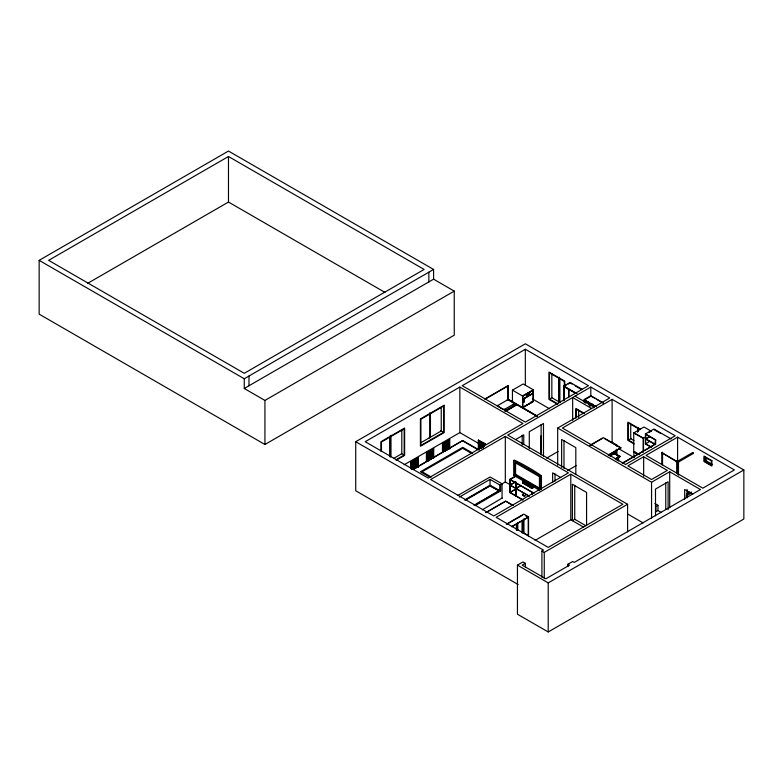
<?xml version="1.0" encoding="UTF-8"?>
<svg xmlns="http://www.w3.org/2000/svg" width="783" height="783" viewBox="0 0 783 783"><rect width="100%" height="100%" fill="white"/><g stroke="black" fill="none" stroke-linecap="round" stroke-linejoin="round"><path stroke-width="1.17" d="M655.058 444.343L655.655 439.821L645.427 433.919L645.427 443.941L651.515 447.455M428.595 460.443L428.448 460.825M428.575 460.776L428.595 460.247M678.284 462.127L678.284 461.344L677.716 461.52M677.315 461.627L661.987 452.77L676.933 461.911M497.655 405.516L499.671 407.463M444.499 451.409L449.834 448.522M678.372 462.097L693.249 453.514L693.249 452.868L692.691 452.545L677.814 461.138M692.691 452.545L693.249 453.514M482.299 509.821L502.099 498.057M522.809 481.839L523.524 481.251L532.959 486.703L532.959 487.975L531.716 488.259L522.809 483.111L522.809 481.839L531.716 486.977L532.959 486.703M522.809 483.111L523.524 482.534M532.068 485.969L532.518 487.917L531.774 488.083L523.132 483.091L524.033 483.013M502.06 498.409L502.06 483.786L490.119 476.984L458.006 495.345M616.691 446.036L617.131 445.224L611.552 442.004L611.552 442.561M616.25 458.926L619.94 456.235L614.361 453.014L610.564 455.207M39.15 260.348L228.479 151.041L433.586 269.45L433.586 279.179L244.257 388.485L244.257 378.757L39.15 260.348L39.15 314.14L264.928 444.49L454.248 335.183L454.248 291.119L433.586 279.179M228.479 156.502L48.615 260.348L244.257 373.295L424.112 269.45L228.479 156.502L228.479 202.043L384.991 292.411M87.765 283.289L228.479 202.043M244.257 378.757L433.586 269.45M244.257 388.485L264.928 400.426L454.248 291.119M518.16 584.558L355.727 490.775L355.727 441.71L525.334 343.796L743.85 469.947L743.85 519.012L548.208 631.959L517.446 614.205L517.446 565.14L522.966 561.949L525.334 563.32L525.334 566.912M459.856 387.056L365.191 441.71L428.301 478.149L522.966 423.495L459.856 387.056L459.856 432.608L404.116 464.789M525.334 349.257L462.224 385.696L525.334 422.125L588.444 385.696L525.334 349.257L525.334 385.216M484.834 399.056L507.981 385.696L508.226 399.32L537.353 416.135M485.245 399.105L508.226 385.843M393.536 458.505L401.796 453.739L401.796 429.887M420.588 442.884L441.24 430.963L441.24 407.111M430.435 437.482L429.329 437.57L430.435 437.482L430.435 413.63M512.444 401.826L512.444 390.149L523.191 383.954L533.301 389.787L533.301 401.464L522.555 407.669L522.555 395.992L533.301 389.787M395.904 459.875L404.165 455.099L404.165 428.869L381.448 441.984L381.448 451.527M443.609 432.333L420.892 445.449L420.892 419.218L443.609 406.093L443.609 432.333L440.77 430.689M396.404 460.13L404.635 455.373L404.635 428.047L380.969 441.71L380.969 451.214M508.226 399.32L537.109 416.282M497.43 405.721L507.981 399.633L536.619 416.067M522.76 396.11L533.223 390.208L522.76 396.11L522.76 399.115M426.412 461.06L426.412 452.427L433.713 448.61L433.713 456.714L426.755 460.727L426.755 452.623L433.713 448.61M410.791 468.156L410.791 461.676L418.093 457.859L418.093 465.973L412.132 469.409M442.464 452.065L442.464 443.432L449.755 439.615L449.755 447.719L442.806 451.742L442.806 443.628L449.755 439.615M526.734 394.975L527.037 394.808A2.535 1.458 0 0 0 529.2 393.555L529.435 393.712A2.261 1.302 0 0 1 526.734 395.268L526.734 394.975A2.261 1.302 0 0 0 529.435 393.418M410.791 461.676L418.093 457.859M427.097 452.799L428.184 452.564L428.184 459.141L427.44 459.562L427.097 452.799L428.184 452.564M428.761 451.84L429.896 451.576L429.896 458.153L429.104 458.603L428.761 451.84L429.896 451.576M430.405 450.891L431.511 450.646L431.511 457.213L430.748 457.654L430.405 450.891L431.511 450.646M431.971 449.98L433.028 449.775L433.028 456.342L432.314 456.753L431.971 449.98L433.028 449.775M526.734 395.268L527.037 395.092A2.535 1.458 0 0 0 529.2 393.849L529.435 393.712M411.476 462.048L412.563 461.823L412.563 468.391L411.819 468.821L411.476 462.048L412.563 461.823M413.14 461.089L414.276 460.835L414.276 467.402L413.483 467.862L413.14 461.089L414.276 460.835M414.794 460.14L415.89 459.905L415.89 466.472L415.137 466.913L414.794 460.14L415.89 459.905M416.35 459.239L417.408 459.024L417.408 465.601L416.693 466.012L416.35 459.239L417.408 459.024M443.149 443.804L444.225 443.579L444.225 450.147L443.491 450.577L443.149 443.804L444.225 443.579M445.938 442.591L444.813 442.845L445.938 442.591L445.938 449.158L444.813 449.413L445.938 449.158M447.553 441.661L446.457 441.896L447.553 441.661L447.553 448.228L446.457 448.463L447.553 448.228M449.07 440.78L448.013 440.995L449.07 440.78L449.07 447.347L448.013 447.563L449.07 447.347M500.308 407.826L503.753 409.45A1.517 0.871 0 0 0 504.82 409.196L513.433 404.224A1.801 1.037 0 0 0 513.951 403.49A19.066 11.011 0 0 0 512.268 402.129L510.252 400.925A19.066 11.011 0 0 0 507.932 399.917A1.37 0.793 0 0 0 506.963 400.142M522.555 399.232L533.301 393.027M522.887 407.385L533.223 401.425L522.887 407.385L522.76 399.35L533.223 393.213L533.096 390.14M523.514 399.839L524.209 399.947L523.954 402.1L523.514 399.839L523.954 402.1M513.951 403.49L513.951 405.056A1.801 1.037 0 0 1 513.433 405.79L504.82 410.762L504.82 409.196M505.289 411.369L516.888 404.674L505.289 411.476M523.514 401.845L524.101 401.767L523.768 399.692M427.097 459.367L428.184 459.141M428.761 458.407L429.896 458.153M430.405 457.458L431.511 457.213M431.971 456.558L433.028 456.342M411.476 468.625L412.563 468.391M413.14 467.666L414.276 467.402M414.794 466.707L415.89 466.472M416.35 465.807L417.408 465.601M443.149 450.382L444.225 450.147M412.798 469.369L462.724 440.545L479.167 450.039M413.042 469.457L416.566 467.422M428.653 460.394L433.342 457.742M413.042 469.653L462.724 440.545M563.819 400.397L563.819 386.048L570.122 382.407L582.337 389.454M563.691 400.73L563.691 386.411L575.329 393.135M566.109 385.305L564.063 386.489L564.063 400.426M568.145 384.13L570.19 382.956L572.079 384.042M478.335 440.252L485.626 444.069L478.335 440.252L478.335 448.356M564.308 386.185L564.308 381.409L549.47 372.845L549.47 399.085L552.309 397.441M568.928 389.141L568.546 397.568M479.02 441.416L480.106 441.641L480.106 448.209L479.02 447.984L479.02 441.416L480.106 441.641M480.684 447.847L481.026 442.17L481.809 442.63L481.809 448.101M480.684 442.375L481.809 442.63M482.328 447.7L482.671 443.129L483.424 443.56L483.424 447.945M482.328 443.325L483.424 443.56M483.884 444.225L484.941 444.441L483.884 444.225L483.884 446.418M558.778 378.062L558.778 401.904L559.728 402.09L559.728 378.238M558.778 401.904L559.728 402.09M568.928 396.873L568.673 389.288M505.319 436.415L430.67 479.519L493.779 515.948L568.429 472.854L505.319 436.415L505.319 481.966L510.575 485M557.682 465.2L557.682 428.047L609.742 397.989L590.813 387.056L507.687 435.054L627.594 504.281L627.594 531.843M515.645 439.566L523.758 434.878L523.758 444.597M584.275 402.462L584.275 400.035L591.018 396.139L595.432 398.694M585.244 403.118L588.131 401.454M589.912 405.819L592.8 404.145M589.912 406.103L592.8 404.439M612.11 399.359L562.409 428.047L625.519 464.485L675.22 435.788L612.11 399.359L612.11 442.503M539.604 490.305L513.726 475.359L513.726 460.463L514.362 460.091A203.384 117.421 0 0 1 541.278 475.633L541.278 489.395M459.396 497.058L490.041 479.362L499.877 485.029L502.06 483.786M464.681 499.955L490.041 485.313L500.601 490.951L500.66 484.961M465.171 499.975L489.042 486.194A1.409 0.812 0 0 1 491.039 486.194L498.203 490.324A1.194 0.685 0 0 1 498.203 491.293L475.075 505.015M466.208 499.75L489.042 486.566A1.409 0.812 0 0 1 491.039 486.566L498.203 490.324M513.726 475.359L514.362 474.997A203.384 117.421 0 0 1 516.79 476.181M514.93 474.664L515.566 474.302L540.074 488.455L539.438 488.817L514.93 474.664L514.93 462.547L539.438 476.69L540.074 476.328M501.11 484.393L505.319 481.966M522.525 499.867L509.87 492.566L509.87 479.274L515.791 475.849M546.603 458.124L558.073 451.507M523.093 499.936L510.056 492.409L510.056 479.646L514.989 476.788M474.028 505.25L498.203 491.293M514.989 482.113L510.056 484.961L515.86 488.318L520.793 485.46M515.977 481.751L510.056 485.176L515.86 488.523L520.979 485.568M475.291 505.564L500.66 490.912M523.514 480.615L523.514 481.643L524.033 481.339L532.303 486.507M589.707 445.439L603.282 437.599L620.85 447.749L608.322 455.285M590.754 445.136L602.235 438.509M510.056 492.409L515.977 488.993M509.87 492.566L516.78 488.582M513.726 460.463L540.642 475.995L541.278 475.633M485.881 512.562L505.681 501.13L512.953 505.329M485.881 512.65L505.681 501.218L512.953 505.417M531.774 486.409L532.303 486.106L532.518 487.917M567.695 470.544L576.161 465.66M638.987 454.6L633.731 451.566L633.731 432.93L643.978 427.009L651.348 431.257M640.014 429.671L628.357 422.947L628.357 440.075L631.196 438.431M570.797 474.214L496.148 517.318L548.208 547.376L622.857 504.281L570.797 474.214L570.797 519.765L535.043 540.407M608.322 454.982L620.85 447.749M645.427 433.919L653.922 429.015L671.158 438.969M648.774 432.568L650.839 431.374M610.016 456.195L616.064 452.466M613.882 454.453L614.459 454.12M633.731 432.93L643.195 438.392L645.495 437.061M649.802 436.385L645.681 438.764L655.4 444.372L655.4 439.968L645.681 434.359L645.681 444.088M649.802 436.669L645.681 439.057L655.4 444.666M618.002 456.176L619.94 456.792M615.203 458.975L619.94 456.235M506.298 524.209L523.788 514.108L528.525 516.839L528.525 536.277M649.802 441.416L645.681 443.795L651.515 447.162M507.12 524.081L511.72 521.419M511.974 521.282L517.494 518.092M517.749 517.945L522.613 515.136M633.731 451.566L634.044 451.928M634.044 451.458L639.045 454.561M633.731 457.654L634.044 451.752M634.044 451.83L638.184 454.316M512.062 526.342L528.525 516.839M511.808 526.783L528.271 517.279L528.271 535.826M622.211 463.203L655.038 444.255L650.281 447.289M623.924 462.508L643.646 451.116M644.546 450.597L649.332 447.837M643.665 456.743L627.888 465.856L651.554 479.519L667.331 470.407L643.665 456.743L643.665 476.279M677.589 437.159L646.034 455.373L702.831 488.171L734.385 469.947L677.589 437.159L677.589 461.265M585.899 525.745L574.742 519.305L572.373 520.675L572.373 484.237L586.575 492.438L586.575 525.227M676.688 473.206L676.688 461.265L677.589 460.747L678.489 461.265L678.489 475.193M676.688 461.265L677.589 461.784L678.489 461.265M557.682 428.047L651.554 482.25L669.7 471.767L700.462 489.532L574.242 562.409L572.667 561.499L567.929 564.23L567.929 566.628M541.905 577.384L541.905 551.017L543.48 550.106L355.727 441.71M525.334 563.32L522.183 565.14L545.849 578.803L569.515 565.14L567.929 564.23M541.905 551.017L544.263 552.387L627.594 504.281M704.455 461.236L711.395 465.239L711.395 460.864L704.455 456.861L704.455 461.236L706.824 459.866M657.974 510.545L657.974 505.299L655.929 506.484L655.929 511.73L657.974 510.545L661.097 512.346M686.574 493.75L689.569 492.018M686.417 494.876L691.379 492.008M685.996 496.06L691.262 493.026M517.446 565.14L548.208 582.904L743.85 469.947M417.525 467.06L418.484 467.02M532.068 486.047L531.363 486.253L523.514 481.643M532.518 486.644L523.132 481.819L524.033 481.731M662.046 453.318L662.487 452.554M677.315 461.099L676.864 461.892M449.834 448.708L449.109 448.669M418.484 466.825L417.447 467.108M478.834 449.217L477.836 449.442L478.834 449.413M434.281 457.644L433.068 457.849M653.932 429.593L660.735 433.518M712.579 464.554L705.64 460.551L705.64 457.272M575.172 385.833L581.71 389.601M603.429 402.961L590.813 395.679L584.03 399.594L596.646 406.876M596.568 399.35L600.101 401.385M600.355 401.532L603.008 403.059M640.504 429.417L627.888 422.125L627.888 440.349L634.201 443.99M563.819 386.048L577.042 393.683M563.691 386.411L575.838 393.281M584.275 400.035L595.383 406.446M575.035 396.169L593.964 407.101M634.044 432.745L643.509 438.216L643.509 451.028M591.596 408.462L572.667 397.539L572.667 420.305M633.907 440.545L630.726 438.705L630.726 424.024M584.235 413.326L575.818 408.462L575.818 418.181M584.079 413.776L576.298 409.284L576.298 417.662M628.357 440.075L633.653 443.129M560.315 402.609L551.839 397.715L551.839 373.863M549.47 399.085L557.946 403.979M557.418 404.214L549 399.359L549 372.033L564.778 381.135L564.778 385.892M633.731 451.928L638.018 454.414M604.31 438.5L620.85 448.052M617.131 445.781L615.624 444.901M532.694 399.056L549.529 408.765M619.422 449.129L634.064 457.575M512.444 390.149L522.555 395.992M692.798 494.22L684.685 489.532L684.685 499.251M530.766 402.198L531.403 402.56L531.403 401.826M522.76 399.35L533.096 393.379L533.096 401.346M524.101 400.005L523.621 401.777M615.379 454.16L617.415 455.334M619.51 457.037L618.58 456.509L618.58 460.962M618.002 456.841L618.932 457.37M522.555 406.935L523.191 407.297L523.191 406.573M654.911 503.528L657.974 505.299M627.359 513.824L643.137 522.936M560.765 477.532L552.651 472.854L552.651 482.573M526.793 468.665L528.838 469.839M459.856 432.608L483.003 445.967M479.02 447.984L479.764 448.414L479.764 441.837M462.724 440.907L478.139 449.804M472.687 453.093L462.724 447.338L420.412 471.767L430.376 477.522M471.865 453.621L462.724 448.346L422.154 471.767L431.296 477.043M509.87 479.274L534.114 493.27M510.056 479.646L532.342 492.507L532.342 494.641M570.797 519.765L583.531 527.116M529.142 495.982L516.046 488.416L516.046 483.101M529.142 496.187L516.046 488.631L516.046 495.864M522.496 494.269L522.711 494.396A2.271 1.312 0 0 0 524.786 495.59L524.786 495.854A2.271 1.312 0 0 1 522.711 494.66L522.496 494.269A2.192 1.263 0 0 0 524.992 495.708M525.462 515.654L528.271 517.279M401.327 453.465L404.165 455.099M528.271 535.533L523.582 532.832L523.582 519.442M532.244 487.545L532.959 487.975M687.053 489.385L687.053 497.88M677.589 461.784L677.589 474.018M669.7 471.767L669.7 507.727M668.114 509.723L668.114 481.79L655.498 489.081L655.498 515.801M665.756 482.857L665.756 509.576M662.535 464.887L662.535 452.202L661.811 452.623L661.811 464.573M655.655 439.821L655.655 444.519M651.554 482.25L651.554 518.209M643.195 438.392L643.195 452.368M638.615 428.154L638.615 430.454M638.458 428.252L638.458 430.542M638.302 427.949L638.302 431.482M637.822 427.89L637.822 431.325M637.665 427.587L637.665 432.294M618.002 457.791L618.002 460.658M617.425 457.458L617.425 460.326M616.926 449.256L616.926 455.305M616.926 457.722L616.926 460.15M616.27 449.462L616.27 454.854M615.614 451.674L615.614 454.101M593.622 405.428L593.622 407.855M590.813 387.056L590.813 396.648M588.699 402.579L588.699 405.007M578.666 410.312L578.666 417.486M575.818 474.351L575.818 447.631L561.626 439.439L561.626 467.373M574.742 485.303L574.742 519.305M563.946 386.264L563.946 400.583M563.985 440.496L563.985 468.43M559.571 378.336L559.571 402.178M559.414 377.23L559.414 402.276M559.091 377.876L559.091 401.728M558.945 377.964L558.945 401.816M555.02 473.911L555.02 481.202M548.208 582.904L548.208 631.959M544.263 552.387L544.263 578.754M543.48 456.283L543.48 423.495L529.279 431.697L529.279 448.698M541.112 424.562L541.112 454.923M540.916 435.906L540.916 452.3M540.642 475.995L540.642 489.757M539.438 476.69L539.438 488.817M532.156 492.399L532.156 494.533M531.774 488.083L531.774 485.391L523.132 480.4L523.132 483.091M531.716 486.977L531.716 488.259M531.363 485.147L531.363 487.848M531.187 486.674L531.187 487.946M523.788 518.963L523.788 533.546M522.437 520.646L522.437 532.822M522.183 435.182L522.183 444.901M522.183 520.793L522.183 532.969M517.749 524.033L517.749 530.111M517.494 522.956L517.494 530.257M516.663 523.984L516.663 530.071M516.408 524.13L516.408 530.218M515.86 482.994L515.86 488.318M515.86 488.523L515.86 495.756M515.566 462.176L515.566 474.302M513.433 404.224L513.433 405.79M507.981 385.696L507.981 400.319M499.75 484.961L499.75 490.912M490.041 479.362L490.041 485.313M484.227 444.03L484.227 446.212M483.082 443.755L483.082 447.044M482.671 443.129L482.671 447.504M481.467 442.826L481.467 448.307M481.026 442.17L481.026 448.747M479.362 441.211L479.362 447.788M478.677 440.056L478.677 448.688M449.413 439.42L449.413 448.052M448.728 440.584L448.728 447.152M448.356 441.191L448.356 447.759M447.21 441.455L447.21 448.033M446.799 442.092L446.799 448.669M445.596 442.395L445.596 448.962M445.155 443.041L445.155 449.618M443.883 443.374L443.883 449.951M443.491 444L443.491 450.577M433.371 448.414L433.371 457.047M432.686 449.569L432.686 456.146M432.314 450.186L432.314 456.753M431.169 450.45L431.169 457.018M430.748 451.086L430.748 457.654M429.798 412.798L429.798 437.844M429.554 451.38L429.554 457.947M429.104 452.036L429.104 458.603M428.849 272.19L428.849 281.919M427.841 452.368L427.841 458.936M427.44 452.995L427.44 459.562M417.75 457.663L417.75 466.296M417.065 458.828L417.065 465.396M416.693 459.435L416.693 466.012M415.548 459.699L415.548 466.276M415.137 460.335L415.137 466.913M413.933 460.639L413.933 467.206M413.483 461.285L413.483 467.862M412.22 461.627L412.22 468.195M411.819 462.254L411.819 468.821M411.134 461.882L411.134 468.821M390.991 435.211L390.991 456.675M390.355 435.573L390.355 457.037M389.875 436.483L389.875 456.763M264.928 400.426L264.928 444.49M248.984 376.026L248.984 385.755M498.389 490.833A1.194 0.685 0 0 1 498.203 491.665M524.992 495.972A2.192 1.263 0 0 1 522.496 494.533M513.159 404.361A19.066 11.011 0 0 1 513.951 405.056M444.078 405.281L420.412 418.944L420.412 446.271L444.078 432.608L444.078 405.281M711.874 460.6L703.986 456.039L703.986 461.51L711.874 466.061L711.874 460.6"/></g></svg>
